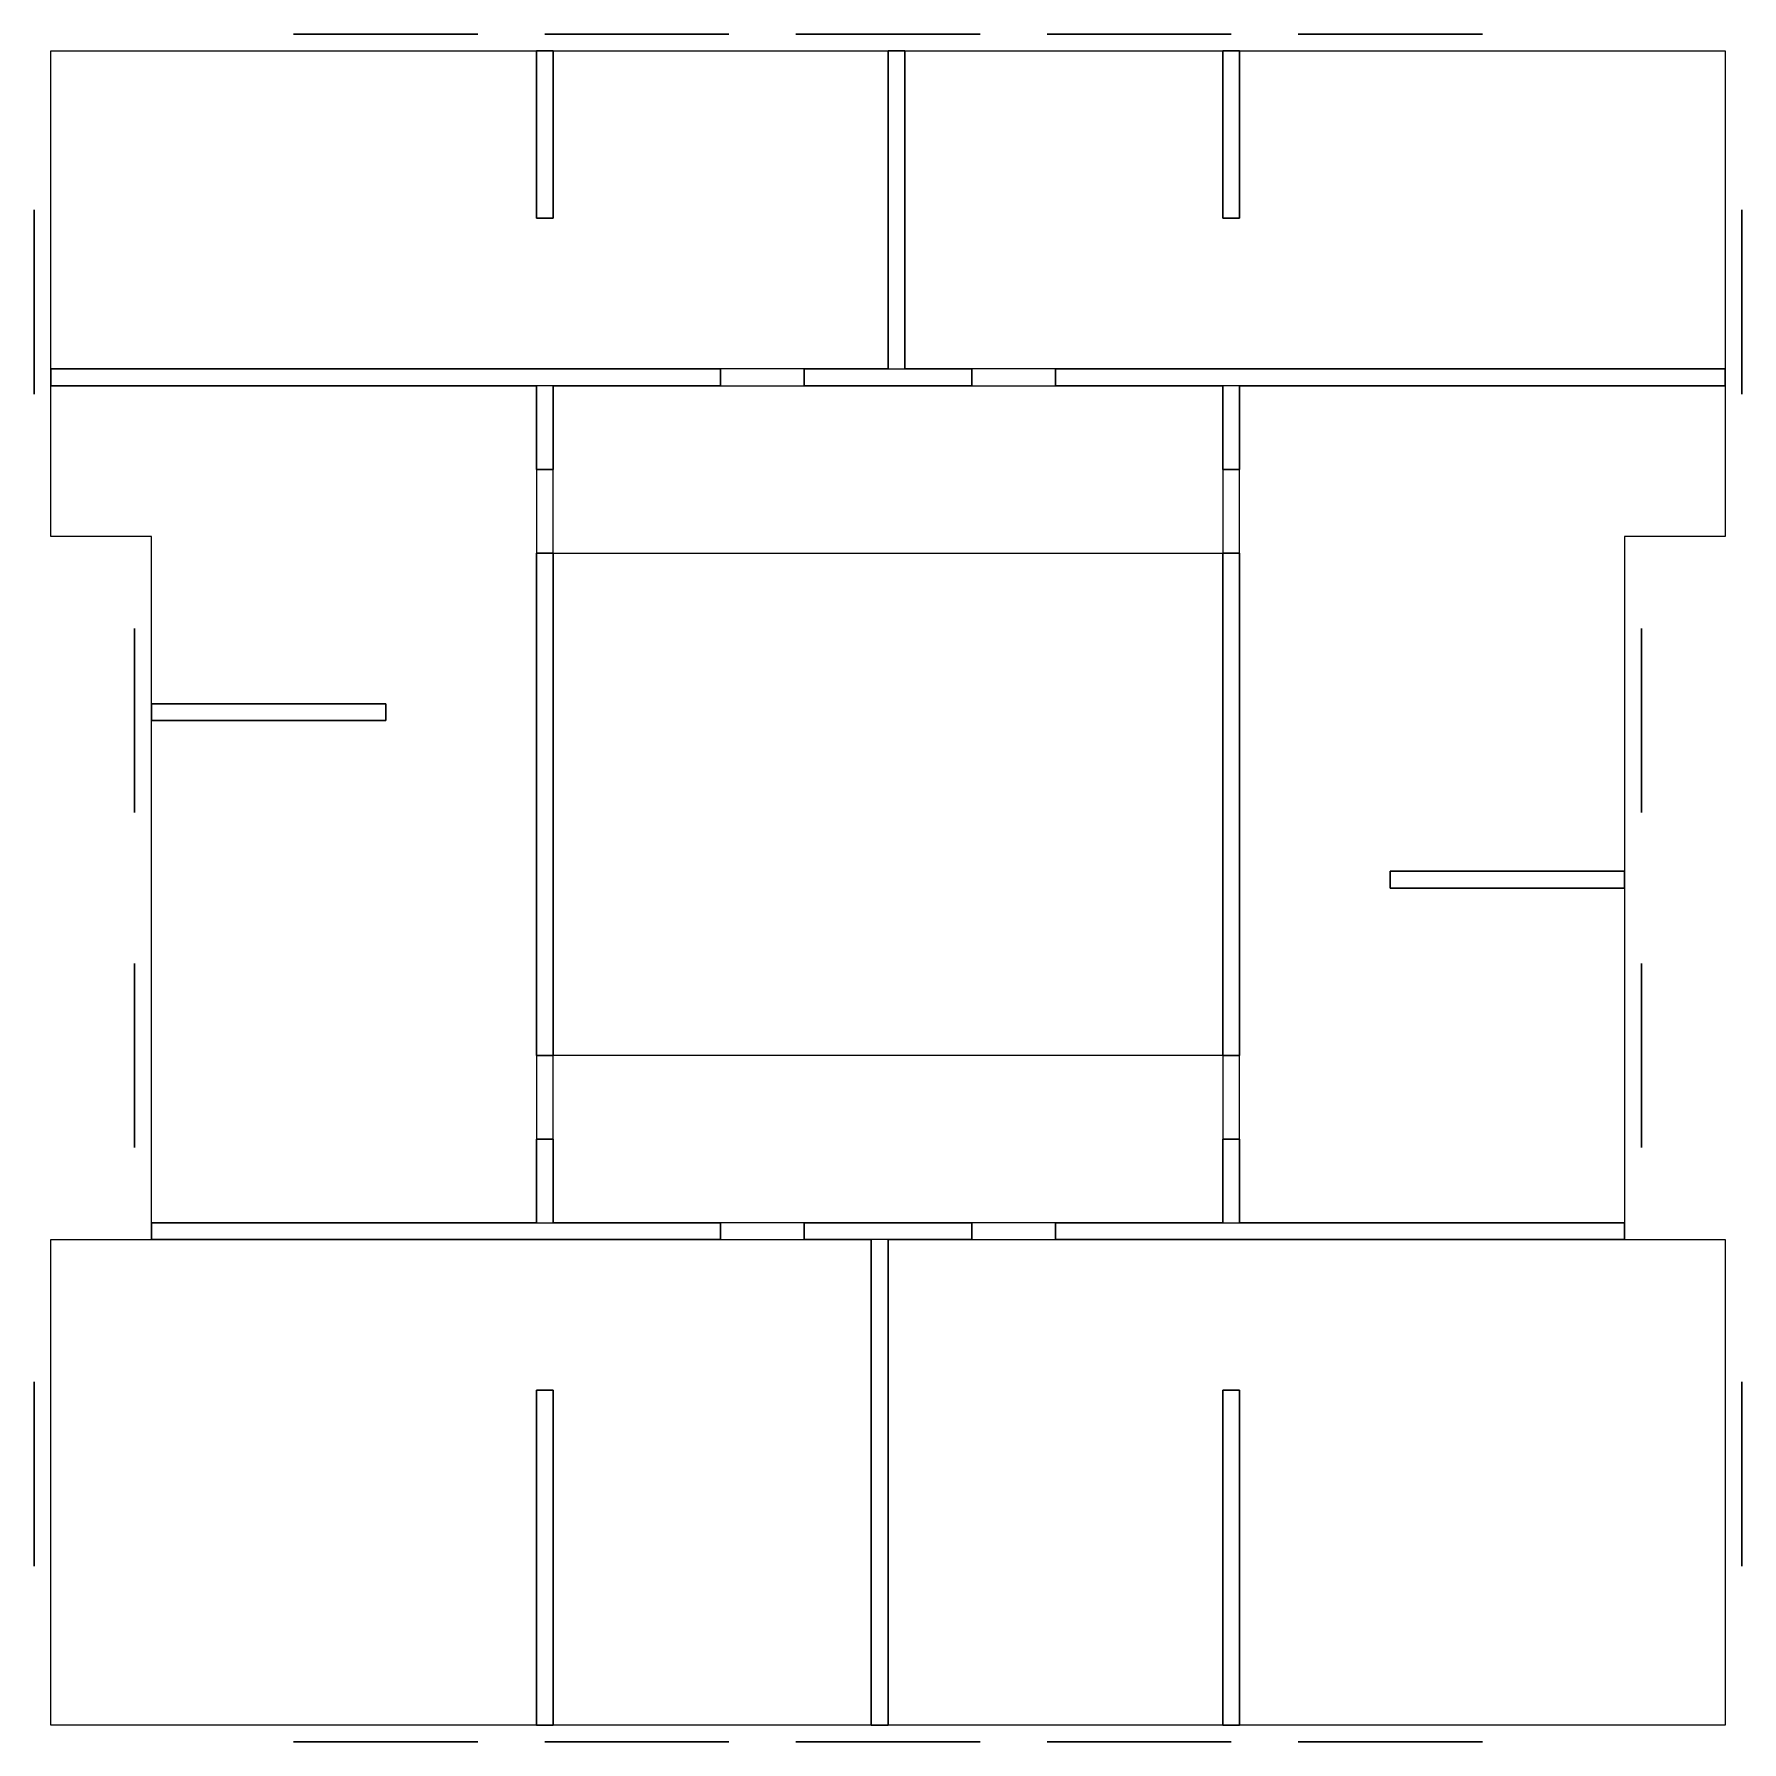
# Model space of a CAD drawing. Header units: metres. Extents: x -60.1 to -49.9, y 19.9 to 30.1.
import ezdxf

# ---------------------------------------------------------------- set-up
doc = ezdxf.new("R2010")
doc.units = ezdxf.units.M
doc.header["$LTSCALE"] = 0.001
doc.header["$MEASUREMENT"] = 0
doc.layers.add('±âº»°ª', color=18, linetype='Continuous', true_color=0x000000)

msp = doc.modelspace()

# ---------------------------------------------------------------- linework, layer by layer
at = {"layer": '±âº»°ª'}
for p, q in [((-57.45, 30.1, 12.2), (-58.55, 30.1, 12.2)), ((-58.55, 30.1, 13.8), (-57.45, 30.1, 13.8)), ((-58.55, 30.1, 12.2), (-58.55, 30.1, 13.8)), ((-57.45, 30.1, 13.8), (-57.45, 30.1, 12.2)), ((-55.95, 30.1, 12.2), (-57.05, 30.1, 12.2)), ((-57.05, 30.1, 13.8), (-55.95, 30.1, 13.8)), ((-57.05, 30.1, 12.2), (-57.05, 30.1, 13.8)), ((-55.95, 30.1, 13.8), (-55.95, 30.1, 12.2)), ((-54.45, 30.1, 12.2), (-55.55, 30.1, 12.2)), ((-55.55, 30.1, 13.8), (-54.45, 30.1, 13.8)), ((-55.55, 30.1, 12.2), (-55.55, 30.1, 13.8)), ((-54.45, 30.1, 13.8), (-54.45, 30.1, 12.2)), ((-52.95, 30.1, 12.2), (-54.05, 30.1, 12.2)), ((-54.05, 30.1, 13.8), (-52.95, 30.1, 13.8)), ((-54.05, 30.1, 12.2), (-54.05, 30.1, 13.8)), ((-52.95, 30.1, 13.8), (-52.95, 30.1, 12.2)), ((-51.45, 30.1, 12.2), (-52.55, 30.1, 12.2)), ((-52.55, 30.1, 13.8), (-51.45, 30.1, 13.8)), ((-52.55, 30.1, 12.2), (-52.55, 30.1, 13.8)), ((-51.45, 30.1, 13.8), (-51.45, 30.1, 12.2)), ((-60, 30, 12), (-60, 30, 11.8)), ((-60, 30, 12), (-50, 30, 12)), ((-60, 30, 11.8), (-50, 30, 11.8)), ((-60, 27.1, 12), (-60, 30, 12)), ((-60, 27.1, 11.8), (-60, 30, 11.8)), ((-57, 30, 13), (-57.1, 30, 13)), ((-57.1, 30, 13), (-57.1, 29, 13)), ((-57.1, 30, 12), (-57, 30, 12)), ((-57.1, 29, 12), (-57.1, 30, 12)), ((-57.1, 30, 12), (-57.1, 30, 13)), ((-57, 29, 13), (-57, 30, 13)), ((-57, 30, 12), (-57, 29, 12)), ((-57, 30, 12), (-57, 30, 13)), ((-54.9, 30, 13), (-55, 30, 13)), ((-55, 30, 13), (-55, 28.1, 13)), ((-55, 30, 12), (-54.9, 30, 12)), ((-55, 28.1, 12), (-55, 30, 12)), ((-55, 30, 12), (-55, 30, 13)), ((-54.9, 28.1, 13), (-54.9, 30, 13)), ((-54.9, 30, 12), (-54.9, 28.1, 12)), ((-54.9, 30, 12), (-54.9, 30, 13)), ((-52.9, 30, 13), (-53, 30, 13)), ((-53, 30, 13), (-53, 29, 13)), ((-53, 30, 12), (-52.9, 30, 12)), ((-53, 29, 12), (-53, 30, 12)), ((-53, 30, 12), (-53, 30, 13)), ((-52.9, 29, 13), (-52.9, 30, 13)), ((-52.9, 30, 12), (-52.9, 29, 12)), ((-52.9, 30, 12), (-52.9, 30, 13)), ((-50, 30, 12), (-50, 30, 11.8)), ((-50, 30, 12), (-50, 27.1, 12)), ((-50, 30, 11.8), (-50, 27.1, 11.8)), ((-60.1, 29.05, 12.2), (-60.1, 27.95, 12.2)), ((-60.1, 29.05, 13.8), (-60.1, 29.05, 12.2)), ((-60.1, 27.95, 13.8), (-60.1, 29.05, 13.8)), ((-57.1, 29, 13), (-57, 29, 13)), ((-57, 29, 12), (-57.1, 29, 12)), ((-57.1, 29, 12), (-57.1, 29, 13)), ((-57, 29, 12), (-57, 29, 13)), ((-53, 29, 13), (-52.9, 29, 13)), ((-52.9, 29, 12), (-53, 29, 12)), ((-53, 29, 12), (-53, 29, 13)), ((-52.9, 29, 12), (-52.9, 29, 13)), ((-49.9, 27.95, 12.2), (-49.9, 29.05, 12.2)), ((-49.9, 29.05, 13.8), (-49.9, 27.95, 13.8)), ((-49.9, 29.05, 12.2), (-49.9, 29.05, 13.8)), ((-60, 28.1, 13), (-60, 28, 13)), ((-55, 28.1, 13), (-60, 28.1, 13)), ((-60, 28, 12), (-60, 28.1, 12)), ((-60, 28.1, 12), (-56, 28.1, 12)), ((-60, 28.1, 12), (-60, 28.1, 13)), ((-56, 28.1, 12.7), (-56, 28, 12.7)), ((-55.5, 28.1, 12.7), (-56, 28.1, 12.7)), ((-56, 28, 12), (-56, 28.1, 12)), ((-56, 28.1, 12), (-56, 28.1, 12.7)), ((-55.5, 28, 12.7), (-55.5, 28.1, 12.7)), ((-55.5, 28.1, 12), (-55.5, 28, 12)), ((-55.5, 28.1, 12), (-55, 28.1, 12)), ((-55.5, 28.1, 12), (-55.5, 28.1, 12.7)), ((-55, 28.1, 13), (-54.9, 28.1, 13)), ((-55, 28.1, 12), (-55, 28.1, 13)), ((-50, 28.1, 13), (-54.9, 28.1, 13)), ((-54.9, 28.1, 12), (-54.5, 28.1, 12)), ((-54.9, 28.1, 12), (-54.9, 28.1, 13)), ((-54.5, 28.1, 12.7), (-54.5, 28, 12.7)), ((-54, 28.1, 12.7), (-54.5, 28.1, 12.7)), ((-54.5, 28, 12), (-54.5, 28.1, 12)), ((-54.5, 28.1, 12), (-54.5, 28.1, 12.7)), ((-54, 28, 12.7), (-54, 28.1, 12.7)), ((-54, 28.1, 12), (-50, 28.1, 12)), ((-54, 28.1, 12), (-54, 28, 12)), ((-54, 28.1, 12), (-54, 28.1, 12.7)), ((-50, 28, 13), (-50, 28.1, 13)), ((-50, 28.1, 12), (-50, 28, 12)), ((-50, 28.1, 12), (-50, 28.1, 13)), ((-60.1, 27.95, 12.2), (-60.1, 27.95, 13.8)), ((-60, 28, 13), (-57.1, 28, 13)), ((-57.1, 28, 12), (-60, 28, 12)), ((-60, 28, 12), (-60, 28, 13)), ((-57.1, 28, 13), (-57.1, 23, 13)), ((-57, 28, 13), (-57.1, 28, 13)), ((-57.1, 27.5, 12), (-57.1, 28, 12)), ((-57.1, 28, 12), (-57.1, 28, 13)), ((-57, 23, 13), (-57, 28, 13)), ((-57, 28, 13), (-53, 28, 13)), ((-57, 28, 12), (-57, 27.5, 12)), ((-56, 28, 12), (-57, 28, 12)), ((-57, 28, 12), (-57, 28, 13)), ((-56, 28, 12.7), (-55.5, 28, 12.7)), ((-56, 28, 12), (-56, 28, 12.7)), ((-54.5, 28, 12), (-55.5, 28, 12)), ((-55.5, 28, 12), (-55.5, 28, 12.7)), ((-54.5, 28, 12.7), (-54, 28, 12.7)), ((-54.5, 28, 12), (-54.5, 28, 12.7)), ((-53, 28, 12), (-54, 28, 12)), ((-54, 28, 12), (-54, 28, 12.7)), ((-53, 28, 13), (-53, 23, 13)), ((-52.9, 28, 13), (-53, 28, 13)), ((-53, 27.5, 12), (-53, 28, 12)), ((-53, 28, 12), (-53, 28, 13)), ((-52.9, 23, 13), (-52.9, 28, 13)), ((-52.9, 28, 13), (-50, 28, 13)), ((-52.9, 28, 12), (-52.9, 27.5, 12)), ((-50, 28, 12), (-52.9, 28, 12)), ((-52.9, 28, 12), (-52.9, 28, 13)), ((-50, 28, 12), (-50, 28, 13)), ((-49.9, 27.95, 13.8), (-49.9, 27.95, 12.2)), ((-57, 27.5, 12.7), (-57.1, 27.5, 12.7)), ((-57.1, 27.5, 12.7), (-57.1, 27, 12.7)), ((-57.1, 27.5, 12), (-57, 27.5, 12)), ((-57.1, 27.5, 12), (-57.1, 27.5, 12.7)), ((-57, 27, 12.7), (-57, 27.5, 12.7)), ((-57, 27.5, 12), (-57, 27.5, 12.7)), ((-52.9, 27.5, 12.7), (-53, 27.5, 12.7)), ((-53, 27.5, 12.7), (-53, 27, 12.7)), ((-53, 27.5, 12), (-52.9, 27.5, 12)), ((-53, 27.5, 12), (-53, 27.5, 12.7)), ((-52.9, 27, 12.7), (-52.9, 27.5, 12.7)), ((-52.9, 27.5, 12), (-52.9, 27.5, 12.7)), ((-60, 27.1, 11.8), (-60, 27.1, 12)), ((-59.4, 27.1, 12), (-60, 27.1, 12)), ((-59.4, 27.1, 11.8), (-60, 27.1, 11.8)), ((-59.4, 22.9, 12), (-59.4, 27.1, 12)), ((-59.4, 22.9, 11.8), (-59.4, 27.1, 11.8)), ((-59.4, 27.1, 11.8), (-59.4, 27.1, 12)), ((-50, 27.1, 12), (-50.6, 27.1, 12)), ((-50.6, 27.1, 12), (-50.6, 22.9, 12)), ((-50, 27.1, 11.8), (-50.6, 27.1, 11.8)), ((-50.6, 27.1, 11.8), (-50.6, 22.9, 11.8)), ((-50.6, 27.1, 11.8), (-50.6, 27.1, 12)), ((-50, 27.1, 12), (-50, 27.1, 11.8)), ((-57.1, 27, 12.7), (-57, 27, 12.7)), ((-57, 27, 12), (-57.1, 27, 12)), ((-57.1, 24, 12), (-57.1, 27, 12)), ((-57.1, 27, 12), (-57.1, 27, 12.7)), ((-57, 27, 12), (-57, 24, 12)), ((-57, 27, 12), (-57, 27, 12.7)), ((-57, 27, 12), (-57, 27, 11.8)), ((-57, 24, 12), (-57, 27, 12)), ((-57, 27, 12), (-53, 27, 12)), ((-57, 24, 11.8), (-57, 27, 11.8)), ((-57, 27, 11.8), (-53, 27, 11.8)), ((-53, 27, 12.7), (-52.9, 27, 12.7)), ((-53, 24, 12), (-53, 27, 12)), ((-52.9, 27, 12), (-53, 27, 12)), ((-53, 27, 12), (-53, 27, 12.7)), ((-53, 27, 12), (-53, 27, 11.8)), ((-53, 27, 12), (-53, 24, 12)), ((-53, 27, 11.8), (-53, 24, 11.8)), ((-52.9, 27, 12), (-52.9, 24, 12)), ((-52.9, 27, 12), (-52.9, 27, 12.7)), ((-59.5, 26.55, 12.2), (-59.5, 25.45, 12.2)), ((-59.5, 26.55, 13.8), (-59.5, 26.55, 12.2)), ((-59.5, 25.45, 13.8), (-59.5, 26.55, 13.8)), ((-50.5, 25.45, 12.2), (-50.5, 26.55, 12.2)), ((-50.5, 26.55, 13.8), (-50.5, 25.45, 13.8)), ((-50.5, 26.55, 12.2), (-50.5, 26.55, 13.8)), ((-58, 26.1, 13), (-59.4, 26.1, 13)), ((-59.4, 26.1, 13), (-59.4, 26, 13)), ((-59.4, 26.1, 12), (-59.4, 26.1, 13)), ((-59.4, 26, 12), (-59.4, 26.1, 12)), ((-59.4, 26.1, 12), (-58, 26.1, 12)), ((-58, 26, 13), (-58, 26.1, 13)), ((-58, 26.1, 12), (-58, 26, 12)), ((-58, 26.1, 12), (-58, 26.1, 13)), ((-58, 26, 12), (-59.4, 26, 12)), ((-59.4, 26, 13), (-59.4, 26, 12)), ((-59.4, 26, 13), (-58, 26, 13)), ((-58, 26, 12), (-58, 26, 13)), ((-59.5, 25.45, 12.2), (-59.5, 25.45, 13.8)), ((-50.5, 25.45, 13.8), (-50.5, 25.45, 12.2)), ((-52, 25.1, 13), (-52, 25, 13)), ((-52, 25.1, 12), (-50.6, 25.1, 12)), ((-52, 25, 12), (-52, 25.1, 12)), ((-52, 25.1, 12), (-52, 25.1, 13)), ((-50.6, 25.1, 13), (-52, 25.1, 13)), ((-50.6, 25, 13), (-50.6, 25.1, 13)), ((-50.6, 25.1, 13), (-50.6, 25.1, 12)), ((-50.6, 25.1, 12), (-50.6, 25, 12)), ((-52, 25, 13), (-50.6, 25, 13)), ((-52, 25, 12), (-52, 25, 13)), ((-50.6, 25, 12), (-52, 25, 12)), ((-50.6, 25, 12), (-50.6, 25, 13)), ((-59.5, 24.55, 12.2), (-59.5, 23.45, 12.2)), ((-59.5, 24.55, 13.8), (-59.5, 24.55, 12.2)), ((-59.5, 23.45, 13.8), (-59.5, 24.55, 13.8)), ((-50.5, 23.45, 12.2), (-50.5, 24.55, 12.2)), ((-50.5, 24.55, 13.8), (-50.5, 23.45, 13.8)), ((-50.5, 24.55, 12.2), (-50.5, 24.55, 13.8)), ((-57, 24, 12.7), (-57.1, 24, 12.7)), ((-57.1, 24, 12.7), (-57.1, 23.5, 12.7)), ((-57.1, 24, 12), (-57, 24, 12)), ((-57.1, 24, 12), (-57.1, 24, 12.7)), ((-57, 23.5, 12.7), (-57, 24, 12.7)), ((-57, 24, 12), (-57, 24, 12.7)), ((-57, 24, 12), (-57, 24, 11.8)), ((-53, 24, 12), (-57, 24, 12)), ((-53, 24, 11.8), (-57, 24, 11.8)), ((-52.9, 24, 12.7), (-53, 24, 12.7)), ((-53, 24, 12.7), (-53, 23.5, 12.7)), ((-53, 24, 12), (-52.9, 24, 12)), ((-53, 24, 12), (-53, 24, 12.7)), ((-53, 24, 12), (-53, 24, 11.8)), ((-52.9, 23.5, 12.7), (-52.9, 24, 12.7)), ((-52.9, 24, 12), (-52.9, 24, 12.7)), ((-57.1, 23.5, 12.7), (-57, 23.5, 12.7)), ((-57, 23.5, 12), (-57.1, 23.5, 12)), ((-57.1, 23, 12), (-57.1, 23.5, 12)), ((-57.1, 23.5, 12), (-57.1, 23.5, 12.7)), ((-57, 23.5, 12), (-57, 23, 12)), ((-57, 23.5, 12), (-57, 23.5, 12.7)), ((-53, 23.5, 12.7), (-52.9, 23.5, 12.7)), ((-53, 23, 12), (-53, 23.5, 12)), ((-52.9, 23.5, 12), (-53, 23.5, 12)), ((-53, 23.5, 12), (-53, 23.5, 12.7)), ((-52.9, 23.5, 12), (-52.9, 23, 12)), ((-52.9, 23.5, 12), (-52.9, 23.5, 12.7)), ((-59.5, 23.45, 12.2), (-59.5, 23.45, 13.8)), ((-50.5, 23.45, 13.8), (-50.5, 23.45, 12.2)), ((-57.1, 23, 13), (-59.4, 23, 13)), ((-59.4, 23, 13), (-59.4, 22.9, 13)), ((-59.4, 23, 12), (-59.4, 23, 13)), ((-59.4, 22.9, 12), (-59.4, 23, 12)), ((-59.4, 23, 12), (-57.1, 23, 12)), ((-57.1, 23, 13), (-57, 23, 13)), ((-57.1, 23, 12), (-57.1, 23, 13)), ((-53, 23, 13), (-57, 23, 13)), ((-57, 23, 12), (-56, 23, 12)), ((-57, 23, 12), (-57, 23, 13)), ((-56, 23, 12.7), (-56, 22.9, 12.7)), ((-55.5, 23, 12.7), (-56, 23, 12.7)), ((-56, 22.9, 12), (-56, 23, 12)), ((-56, 23, 12), (-56, 23, 12.7)), ((-55.5, 22.9, 12.7), (-55.5, 23, 12.7)), ((-55.5, 23, 12), (-54.5, 23, 12)), ((-55.5, 23, 12), (-55.5, 22.9, 12)), ((-55.5, 23, 12), (-55.5, 23, 12.7)), ((-54.5, 23, 12.7), (-54.5, 22.9, 12.7)), ((-54, 23, 12.7), (-54.5, 23, 12.7)), ((-54.5, 22.9, 12), (-54.5, 23, 12)), ((-54.5, 23, 12), (-54.5, 23, 12.7)), ((-54, 22.9, 12.7), (-54, 23, 12.7)), ((-54, 23, 12), (-54, 22.9, 12)), ((-54, 23, 12), (-53, 23, 12)), ((-54, 23, 12), (-54, 23, 12.7)), ((-53, 23, 13), (-52.9, 23, 13)), ((-53, 23, 12), (-53, 23, 13)), ((-52.9, 23, 12), (-50.6, 23, 12)), ((-52.9, 23, 12), (-52.9, 23, 13)), ((-50.6, 23, 13), (-52.9, 23, 13)), ((-50.6, 22.9, 13), (-50.6, 23, 13)), ((-50.6, 23, 13), (-50.6, 23, 12)), ((-50.6, 23, 12), (-50.6, 22.9, 12)), ((-60, 20, 12), (-60, 22.9, 12)), ((-60, 20, 11.8), (-60, 22.9, 11.8)), ((-60, 22.9, 12), (-60, 22.9, 11.8)), ((-60, 22.9, 12), (-59.4, 22.9, 12)), ((-60, 22.9, 11.8), (-59.4, 22.9, 11.8)), ((-56, 22.9, 12), (-59.4, 22.9, 12)), ((-59.4, 22.9, 12), (-59.4, 22.9, 13)), ((-59.4, 22.9, 13), (-55.1, 22.9, 13)), ((-59.4, 22.9, 11.8), (-59.4, 22.9, 12)), ((-56, 22.9, 12.7), (-55.5, 22.9, 12.7)), ((-56, 22.9, 12), (-56, 22.9, 12.7)), ((-55.1, 22.9, 12), (-55.5, 22.9, 12)), ((-55.5, 22.9, 12), (-55.5, 22.9, 12.7)), ((-55.1, 22.9, 13), (-55.1, 20, 13)), ((-55, 22.9, 13), (-55.1, 22.9, 13)), ((-55.1, 20, 12), (-55.1, 22.9, 12)), ((-55.1, 22.9, 12), (-55.1, 22.9, 13)), ((-55, 20, 13), (-55, 22.9, 13)), ((-55, 22.9, 13), (-50.6, 22.9, 13)), ((-55, 22.9, 12), (-55, 20, 12)), ((-54.5, 22.9, 12), (-55, 22.9, 12)), ((-55, 22.9, 12), (-55, 22.9, 13)), ((-54.5, 22.9, 12.7), (-54, 22.9, 12.7)), ((-54.5, 22.9, 12), (-54.5, 22.9, 12.7)), ((-54, 22.9, 12), (-54, 22.9, 12.7)), ((-50.6, 22.9, 12), (-54, 22.9, 12)), ((-50.6, 22.9, 12), (-50.6, 22.9, 13)), ((-50.6, 22.9, 12), (-50, 22.9, 12)), ((-50.6, 22.9, 11.8), (-50, 22.9, 11.8)), ((-50.6, 22.9, 11.8), (-50.6, 22.9, 12)), ((-50, 22.9, 11.8), (-50, 22.9, 12)), ((-50, 22.9, 12), (-50, 20, 12)), ((-50, 22.9, 11.8), (-50, 20, 11.8)), ((-60.1, 22.05, 12.2), (-60.1, 20.95, 12.2)), ((-60.1, 22.05, 13.8), (-60.1, 22.05, 12.2)), ((-60.1, 20.95, 13.8), (-60.1, 22.05, 13.8)), ((-49.9, 20.95, 12.2), (-49.9, 22.05, 12.2)), ((-49.9, 22.05, 13.8), (-49.9, 20.95, 13.8)), ((-49.9, 22.05, 12.2), (-49.9, 22.05, 13.8)), ((-57, 22, 13), (-57.1, 22, 13)), ((-57.1, 22, 13), (-57.1, 20, 13)), ((-57.1, 22, 12), (-57, 22, 12)), ((-57.1, 20, 12), (-57.1, 22, 12)), ((-57.1, 22, 12), (-57.1, 22, 13)), ((-57, 20, 13), (-57, 22, 13)), ((-57, 22, 12), (-57, 20, 12)), ((-57, 22, 12), (-57, 22, 13)), ((-52.9, 22, 13), (-53, 22, 13)), ((-53, 22, 13), (-53, 20, 13)), ((-53, 22, 12), (-52.9, 22, 12)), ((-53, 20, 12), (-53, 22, 12)), ((-53, 22, 12), (-53, 22, 13)), ((-52.9, 20, 13), (-52.9, 22, 13)), ((-52.9, 22, 12), (-52.9, 20, 12)), ((-52.9, 22, 12), (-52.9, 22, 13)), ((-60.1, 20.95, 12.2), (-60.1, 20.95, 13.8)), ((-49.9, 20.95, 13.8), (-49.9, 20.95, 12.2)), ((-60, 20, 12), (-60, 20, 11.8)), ((-50, 20, 12), (-60, 20, 12)), ((-50, 20, 11.8), (-60, 20, 11.8)), ((-57.1, 20, 13), (-57, 20, 13)), ((-57, 20, 12), (-57.1, 20, 12)), ((-57.1, 20, 12), (-57.1, 20, 13)), ((-57, 20, 12), (-57, 20, 13)), ((-55.1, 20, 13), (-55, 20, 13)), ((-55, 20, 12), (-55.1, 20, 12)), ((-55.1, 20, 12), (-55.1, 20, 13)), ((-55, 20, 12), (-55, 20, 13)), ((-53, 20, 13), (-52.9, 20, 13)), ((-52.9, 20, 12), (-53, 20, 12)), ((-53, 20, 12), (-53, 20, 13)), ((-52.9, 20, 12), (-52.9, 20, 13)), ((-50, 20, 12), (-50, 20, 11.8)), ((-58.55, 19.9, 12.2), (-57.45, 19.9, 12.2)), ((-58.55, 19.9, 13.8), (-58.55, 19.9, 12.2)), ((-57.45, 19.9, 13.8), (-58.55, 19.9, 13.8)), ((-57.45, 19.9, 12.2), (-57.45, 19.9, 13.8)), ((-57.05, 19.9, 12.2), (-55.95, 19.9, 12.2)), ((-57.05, 19.9, 13.8), (-57.05, 19.9, 12.2)), ((-55.95, 19.9, 13.8), (-57.05, 19.9, 13.8)), ((-55.95, 19.9, 12.2), (-55.95, 19.9, 13.8)), ((-55.55, 19.9, 12.2), (-54.45, 19.9, 12.2)), ((-55.55, 19.9, 13.8), (-55.55, 19.9, 12.2)), ((-54.45, 19.9, 13.8), (-55.55, 19.9, 13.8)), ((-54.45, 19.9, 12.2), (-54.45, 19.9, 13.8)), ((-54.05, 19.9, 12.2), (-52.95, 19.9, 12.2)), ((-54.05, 19.9, 13.8), (-54.05, 19.9, 12.2)), ((-52.95, 19.9, 13.8), (-54.05, 19.9, 13.8)), ((-52.95, 19.9, 12.2), (-52.95, 19.9, 13.8)), ((-52.55, 19.9, 12.2), (-51.45, 19.9, 12.2)), ((-52.55, 19.9, 13.8), (-52.55, 19.9, 12.2)), ((-51.45, 19.9, 13.8), (-52.55, 19.9, 13.8)), ((-51.45, 19.9, 12.2), (-51.45, 19.9, 13.8))]:
    msp.add_line(p, q, dxfattribs=at)

doc.saveas('drawing.dxf')
